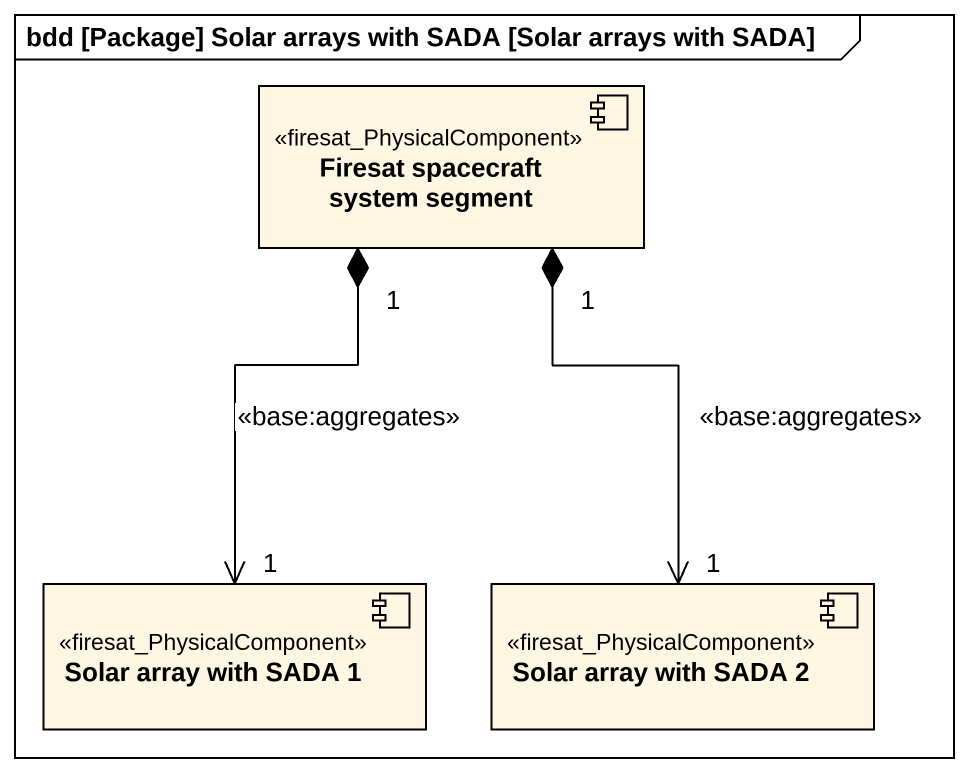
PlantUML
@startuml
mainframe bdd [Package] Solar arrays with SADA [Solar arrays with SADA]
component "Firesat spacecraft system segment" as Firesat_spacecraft_system <<firesat_PhysicalComponent>>
component "Solar array with SADA 1" as Solar_array_with_SADA_1 <<firesat_PhysicalComponent>>
component "Solar array with SADA 2" as Solar_array_with_SADA_2 <<firesat_PhysicalComponent>>
Firesat_spacecraft_system "1" *--> "1" Solar_array_with_SADA_1 : <<base:aggregates>>
Firesat_spacecraft_system "1" *--> "1" Solar_array_with_SADA_2 : <<base:aggregates>>
@enduml
